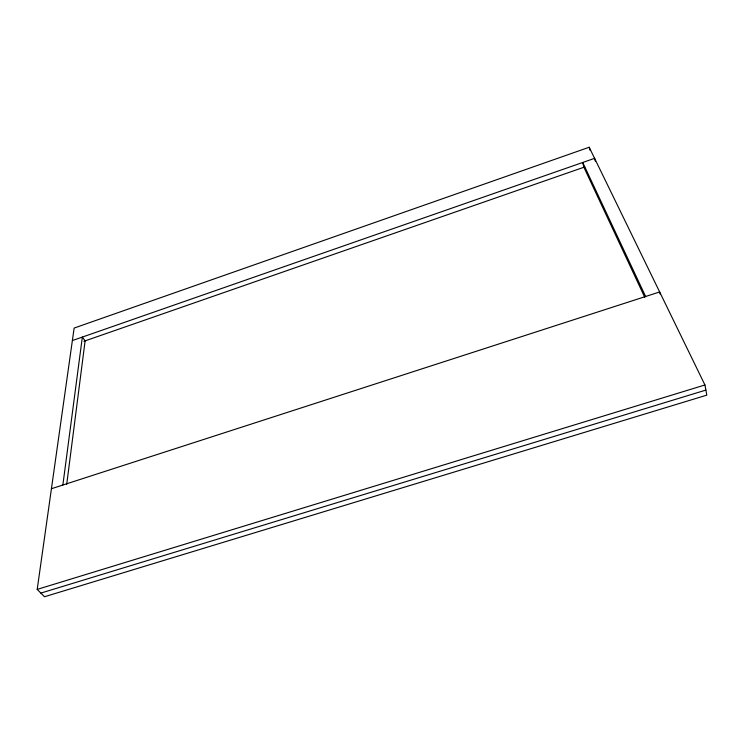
<?xml version="1.0" encoding="UTF-8"?>
<svg xmlns="http://www.w3.org/2000/svg" width="744" height="744" viewBox="0 0 744 744"><rect width="100%" height="100%" fill="white"/><g stroke="black" fill="none" stroke-linecap="round" stroke-linejoin="round"><path stroke-width="1.12" d="M66.728 484.242L85.114 340.882L82.342 337.079L62.868 485.023M37.2 589.397L74.14 328.067L589.192 147.247L704.94 384.974L706.8 395.148L44.491 596.753L37.2 589.397L704.94 384.974M72.373 340.557L594.596 158.333L595.274 161.215M83.942 341.282L584.765 166.954M51.429 488.724L659.649 291.955L660.067 293.973M40.864 593.089L705.87 390.089M645.625 296.493L582.719 162.48L583.891 167.261L644.76 297.312M589.192 147.247L589.88 150.121"/></g></svg>
